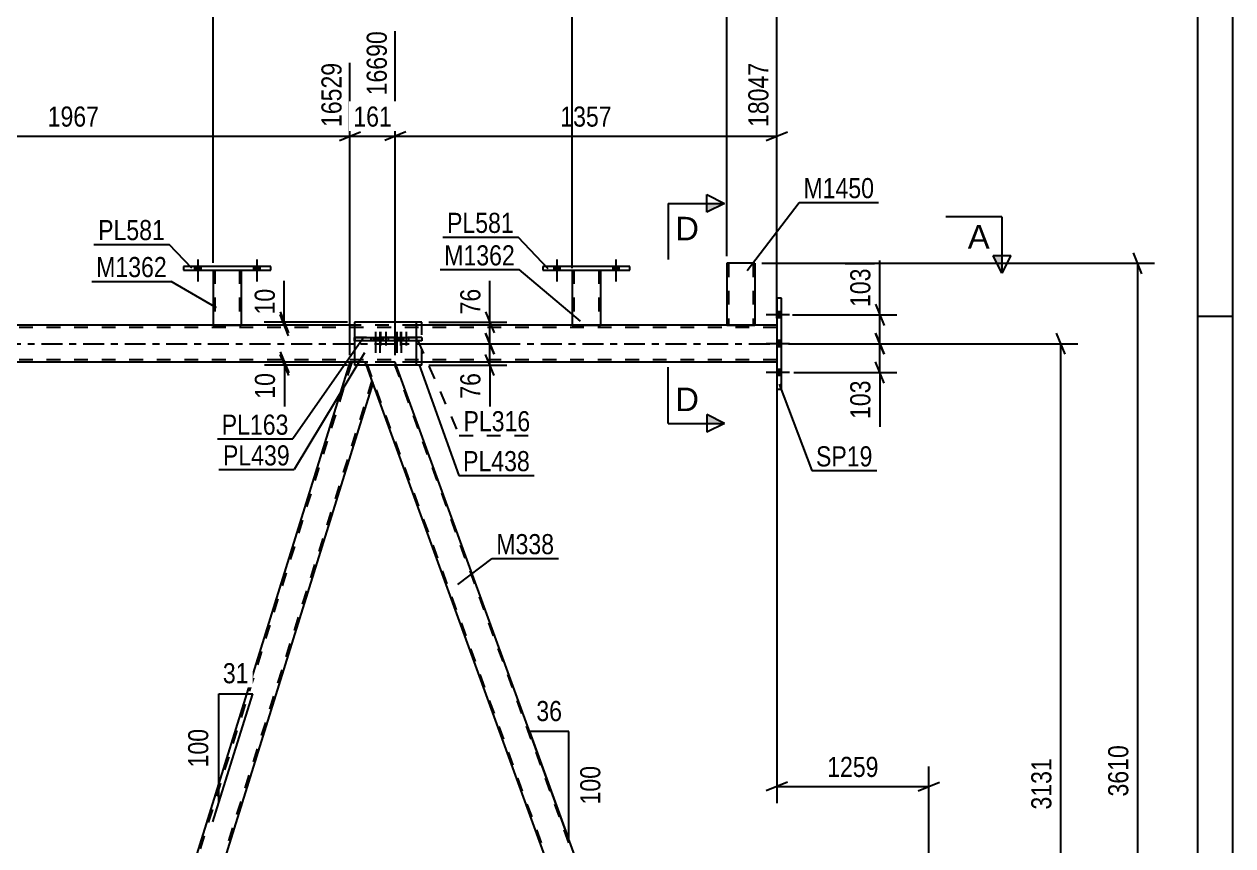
# Model space of a CAD drawing. Header units: millimetres. Extents: x 0 to 841, y 0 to 594.
# Drawn here: x 669.1 to 841, y 371.7 to 488.6 of the extents above; entities that cross this region are included whole.
import ezdxf

# ---------------------------------------------------------------- set-up
doc = ezdxf.new("R2010")
doc.units = ezdxf.units.MM
doc.linetypes.add('DXK_LINE_DOT2', pattern=[3.9198, 1.9599, -1.9599])
doc.linetypes.add('DXK_LINE_DOT3', pattern=[5.9187, 2.979, -0.9799, 0.9799, -0.9799])
doc.styles.add('Arial', font='ARIAL.TTF', dxfattribs={"height": 0.2})
doc.styles.add('Arial Narrow', font='ARIALN.TTF', dxfattribs={"height": 0.2})

# ---------------------------------------------------------------- blocks, each defined once
blk = doc.blocks.new('Unknown-318889060-1133')
at = {"color": 5, "linetype": 'Continuous'}
for p, q in [((841, 0), (841, 594)), ((836, 5), (836, 589)), ((841, 447), (836, 447))]:
    blk.add_line(p, q, dxfattribs=at)
blk = doc.blocks.new('Part-318889060-4141 - 3929')
at = {"color": 7, "linetype": 'DXK_LINE_DOT2'}
for p, q in [((721.86, 440.5), (717.6, 440.5)), ((718.66, 437.57), (717.6, 440.5)), ((761.43, 320.56), (717.77, 440.5)), ((765.34, 320.56), (721.69, 440.5)), ((722, 440.1), (721.86, 440.5)), ((765.51, 320.56), (761.26, 320.56))]:
    blk.add_line(p, q, dxfattribs=at)
at = {"color": 2, "linetype": 'Continuous'}
for p, q in [((765.51, 320.56), (722, 440.1)), ((761.26, 320.56), (718.66, 437.57))]:
    blk.add_line(p, q, dxfattribs=at)
blk = doc.blocks.new('Part-318889060-4051 - 3929')
at = {"color": 2, "linetype": 'Continuous'}
for p, q in [((716.08, 443.54), (716.08, 444.02)), ((716.08, 444.02), (724.86, 444.02)), ((718.45, 443.54), (718.45, 444.02)), ((724.86, 444.02), (724.86, 443.54)), ((724.86, 443.54), (716.08, 443.54))]:
    blk.add_line(p, q, dxfattribs=at)
blk = doc.blocks.new('Part-318889060-3987 - 3929')
at = {"color": 2, "linetype": 'Continuous'}
for p, q in [((691.76, 454.1), (691.76, 453.62)), ((704.16, 454.1), (691.76, 454.1)), ((704.16, 453.62), (704.16, 454.1)), ((691.76, 453.62), (704.16, 453.62))]:
    blk.add_line(p, q, dxfattribs=at)
blk = doc.blocks.new('Bolt-318889060-4052 - 3929')
at = {"color": 1, "linetype": 'DXK_LINE_DOT2'}
for p, q in [((719.38, 444.02), (719.38, 443.54)), ((719.74, 444.82), (719.74, 441.82)), ((720.1, 444.02), (720.1, 443.54)), ((720.15, 444.02), (720.15, 443.54)), ((720.51, 444.82), (720.51, 441.82)), ((720.87, 444.02), (720.87, 443.54)), ((722.27, 444.02), (722.27, 443.54)), ((722.63, 444.82), (722.63, 441.82)), ((722.99, 444.02), (722.99, 443.54)), ((723.04, 444.02), (723.04, 443.54)), ((723.4, 444.82), (723.4, 441.82)), ((723.76, 444.02), (723.76, 443.54))]:
    blk.add_line(p, q, dxfattribs=at)
blk = doc.blocks.new('Part-318889060-3992 - 3929')
at = {"color": 2, "linetype": 'Continuous'}
for p, q in [((747.04, 453.62), (747.04, 445.78)), ((751.04, 453.62), (751.04, 445.78)), ((747.04, 445.78), (751.04, 445.78))]:
    blk.add_line(p, q, dxfattribs=at)
at = {"color": 7, "linetype": 'DXK_LINE_DOT2'}
for p, q in [((747.04, 453.62), (751.04, 453.62)), ((747.04, 453.62), (747.04, 453.62)), ((747.04, 453.62), (747.04, 453.62)), ((747.28, 453.62), (747.28, 445.78)), ((750.8, 453.62), (750.8, 445.78)), ((751.04, 453.62), (751.04, 453.62)), ((751.04, 453.62), (751.04, 453.62)), ((750.75, 445.78), (750.78, 445.78)), ((750.75, 445.78), (750.78, 445.78)), ((750.78, 445.78), (750.8, 445.78)), ((750.78, 445.78), (750.8, 445.78))]:
    blk.add_line(p, q, dxfattribs=at)
blk = doc.blocks.new('Part-318889060-4067 - 3929')
at = {"color": 7, "linetype": 'DXK_LINE_DOT2'}
for p, q in [((725.63, 444.02), (716.12, 444.02)), ((716.12, 444.02), (716.12, 443.54)), ((719.48, 444.02), (719.48, 443.54)), ((725.63, 444.02), (725.63, 443.54)), ((725.63, 443.54), (716.12, 443.54))]:
    blk.add_line(p, q, dxfattribs=at)
blk = doc.blocks.new('Part-318889060-4021 - 3929')
at = {"color": 2, "linetype": 'Continuous'}
for p, q in [((716.08, 445.78), (618.27, 445.78)), ((776.14, 445.78), (724.86, 445.78)), ((716.08, 440.5), (618.27, 440.5)), ((776.14, 440.5), (724.86, 440.5))]:
    blk.add_line(p, q, dxfattribs=at)
at = {"color": 7, "linetype": 'DXK_LINE_DOT2'}
for p, q in [((618.27, 440.5), (618.27, 445.78)), ((776.14, 445.46), (618.27, 445.46)), ((724.86, 445.78), (716.08, 445.78)), ((776.14, 445.78), (776.14, 440.5)), ((776.14, 440.82), (618.27, 440.82)), ((724.86, 440.5), (716.08, 440.5))]:
    blk.add_line(p, q, dxfattribs=at)
at = {"color": 7, "linetype": 'DXK_LINE_DOT3'}
blk.add_line((618.27, 443.14), (776.14, 443.14), dxfattribs=at)
blk = doc.blocks.new('Part-318889060-4092 - 3929')
at = {"color": 2, "linetype": 'Continuous'}
for p, q in [((769.02, 454.58), (769.02, 445.78)), ((773.02, 454.58), (769.02, 454.58)), ((773.02, 454.58), (773.02, 445.78)), ((769.02, 445.78), (773.02, 445.78))]:
    blk.add_line(p, q, dxfattribs=at)
at = {"color": 7, "linetype": 'DXK_LINE_DOT2'}
for p, q in [((769.26, 454.58), (769.26, 445.78)), ((772.71, 454.58), (772.72, 454.58)), ((772.72, 454.58), (772.76, 454.58)), ((772.76, 454.58), (772.78, 454.58)), ((772.78, 454.58), (772.78, 445.78)), ((772.76, 445.78), (772.72, 445.78)), ((772.72, 445.78), (772.76, 445.78)), ((772.78, 445.78), (772.76, 445.78)), ((772.76, 445.78), (772.78, 445.78))]:
    blk.add_line(p, q, dxfattribs=at)
blk = doc.blocks.new('Bolt-318889060-4115 - 3929')
at = {"linetype": 'Continuous'}
for points in [[(744.4, 453.62), (745.28, 453.62), (745.28, 454.1), (744.4, 454.1)], [(752.8, 453.62), (753.68, 453.62), (753.68, 454.1), (752.8, 454.1)]]:
    blk.add_hatch(color=1, dxfattribs=at).paths.add_polyline_path(points)
at = {"color": 1, "linetype": 'Continuous'}
for p, q in [((744.4, 454.1), (744.4, 453.62)), ((744.84, 455.1), (744.84, 451.98)), ((745.28, 454.1), (745.28, 453.62)), ((752.8, 454.1), (752.8, 453.62)), ((753.24, 455.1), (753.24, 451.98)), ((753.68, 454.1), (753.68, 453.62))]:
    blk.add_line(p, q, dxfattribs=at)
blk = doc.blocks.new('Bolt-318889060-4116 - 3929')
at = {"linetype": 'Continuous'}
for points in [[(744.4, 453.62), (745.28, 453.62), (745.28, 454.1), (744.4, 454.1)], [(752.8, 453.62), (753.68, 453.62), (753.68, 454.1), (752.8, 454.1)]]:
    blk.add_hatch(color=1, dxfattribs=at).paths.add_polyline_path(points)
at = {"color": 1, "linetype": 'Continuous'}
for p, q in [((744.4, 454.1), (744.4, 453.62)), ((744.84, 455.1), (744.84, 451.98)), ((745.28, 454.1), (745.28, 453.62)), ((752.8, 454.1), (752.8, 453.62)), ((753.24, 455.1), (753.24, 451.98)), ((753.68, 454.1), (753.68, 453.62))]:
    blk.add_line(p, q, dxfattribs=at)
blk = doc.blocks.new('Part-318889060-4161 - 3929')
at = {"color": 7, "linetype": 'DXK_LINE_DOT2'}
for p, q in [((715.67, 440.5), (679.25, 323.65)), ((715.92, 440.5), (715.42, 440.5)), ((717.6, 440.5), (716.08, 440.5)), ((717.75, 440.1), (717.6, 440.5)), ((718.55, 437.9), (681.97, 320.56)), ((718.68, 437.52), (718.66, 437.57)), ((718.66, 437.57), (718.68, 437.52)), ((679.53, 325.37), (679.11, 324.03)), ((683.72, 325.37), (682.22, 320.56)), ((680.38, 320.56), (679.11, 324.03)), ((682.22, 320.56), (680.38, 320.56))]:
    blk.add_line(p, q, dxfattribs=at)
at = {"color": 2, "linetype": 'Continuous'}
for p, q in [((715.42, 440.5), (679.53, 325.37)), ((716.08, 440.5), (715.92, 440.5)), ((718.66, 437.57), (717.75, 440.1)), ((718.68, 437.52), (683.72, 325.37))]:
    blk.add_line(p, q, dxfattribs=at)
blk = doc.blocks.new('Part-318889060-4205 - 3929')
at = {"color": 2, "linetype": 'Continuous'}
for p, q in [((776.78, 449.64), (776.14, 449.64)), ((776.14, 449.64), (776.14, 436.64)), ((776.78, 436.64), (776.78, 449.64)), ((776.78, 436.64), (776.14, 436.64))]:
    blk.add_line(p, q, dxfattribs=at)
blk = doc.blocks.new('Part-318889060-4216 - 3929')
at = {"color": 2, "linetype": 'Continuous'}
for p, q in [((695.96, 453.62), (695.96, 445.78)), ((699.96, 453.62), (699.96, 445.78)), ((695.96, 445.78), (699.96, 445.78))]:
    blk.add_line(p, q, dxfattribs=at)
at = {"color": 7, "linetype": 'DXK_LINE_DOT2'}
for p, q in [((695.96, 453.62), (699.96, 453.62)), ((695.96, 453.62), (695.96, 453.62)), ((695.96, 453.62), (695.96, 453.62)), ((696.2, 453.62), (696.2, 445.78)), ((699.72, 453.62), (699.72, 445.78)), ((699.96, 453.62), (699.96, 453.62)), ((699.96, 453.62), (699.96, 453.62)), ((699.67, 445.78), (699.7, 445.78)), ((699.67, 445.78), (699.7, 445.78)), ((699.7, 445.78), (699.72, 445.78)), ((699.7, 445.78), (699.72, 445.78))]:
    blk.add_line(p, q, dxfattribs=at)
blk = doc.blocks.new('Part-318889060-4231 - 3929')
at = {"color": 7, "linetype": 'DXK_LINE_DOT2'}
for p, q in [((716.12, 440.1), (716.12, 446.18)), ((724.86, 446.18), (716.12, 446.18)), ((725.63, 440.5), (725.63, 445.78)), ((724.86, 440.1), (716.12, 440.1))]:
    blk.add_line(p, q, dxfattribs=at)
at = {"color": 2, "linetype": 'Continuous'}
for p, q in [((725.63, 446.18), (724.86, 446.18)), ((725.63, 445.78), (725.63, 446.18)), ((725.63, 440.1), (725.63, 440.5)), ((725.63, 440.1), (724.86, 440.1))]:
    blk.add_line(p, q, dxfattribs=at)
blk = doc.blocks.new('Bolt-318889060-4261 - 3929')
at = {"linetype": 'Continuous'}
for points in [[(693.32, 453.62), (694.2, 453.62), (694.2, 454.1), (693.32, 454.1)], [(701.72, 453.62), (702.6, 453.62), (702.6, 454.1), (701.72, 454.1)]]:
    blk.add_hatch(color=1, dxfattribs=at).paths.add_polyline_path(points)
at = {"color": 1, "linetype": 'Continuous'}
for p, q in [((693.32, 454.1), (693.32, 453.62)), ((693.76, 455.1), (693.76, 451.98)), ((694.2, 454.1), (694.2, 453.62)), ((701.72, 454.1), (701.72, 453.62)), ((702.16, 455.1), (702.16, 451.98)), ((702.6, 454.1), (702.6, 453.62))]:
    blk.add_line(p, q, dxfattribs=at)
blk = doc.blocks.new('Bolt-318889060-4262 - 3929')
at = {"linetype": 'Continuous'}
for points in [[(693.32, 453.62), (694.2, 453.62), (694.2, 454.1), (693.32, 454.1)], [(701.72, 453.62), (702.6, 453.62), (702.6, 454.1), (701.72, 454.1)]]:
    blk.add_hatch(color=1, dxfattribs=at).paths.add_polyline_path(points)
at = {"color": 1, "linetype": 'Continuous'}
for p, q in [((693.32, 454.1), (693.32, 453.62)), ((693.76, 455.1), (693.76, 451.98)), ((694.2, 454.1), (694.2, 453.62)), ((701.72, 454.1), (701.72, 453.62)), ((702.16, 455.1), (702.16, 451.98)), ((702.6, 454.1), (702.6, 453.62))]:
    blk.add_line(p, q, dxfattribs=at)
blk = doc.blocks.new('Bolt-318889060-4271 - 3929')
at = {"linetype": 'Continuous'}
for points in [[(776.14, 447.68), (776.14, 446.8), (776.78, 446.8), (776.78, 447.68)], [(776.14, 447.68), (776.14, 446.8), (776.78, 446.8), (776.78, 447.68)], [(776.14, 447.68), (776.14, 446.8), (776.78, 446.8), (776.78, 447.68)], [(776.14, 443.58), (776.14, 442.7), (776.78, 442.7), (776.78, 443.58)], [(776.14, 443.58), (776.14, 442.7), (776.78, 442.7), (776.78, 443.58)], [(776.14, 439.48), (776.14, 438.6), (776.78, 438.6), (776.78, 439.48)], [(776.14, 439.48), (776.14, 438.6), (776.78, 438.6), (776.78, 439.48)], [(776.14, 439.48), (776.14, 438.6), (776.78, 438.6), (776.78, 439.48)]]:
    blk.add_hatch(color=1, dxfattribs=at).paths.add_polyline_path(points)
at = {"color": 1, "linetype": 'Continuous'}
for p, q in [((777.94, 447.24), (774.62, 447.24)), ((777.94, 447.24), (774.62, 447.24)), ((777.94, 447.24), (774.62, 447.24)), ((776.78, 447.68), (776.14, 447.68)), ((776.78, 447.68), (776.14, 447.68)), ((776.78, 447.68), (776.14, 447.68)), ((776.78, 446.8), (776.14, 446.8)), ((776.78, 446.8), (776.14, 446.8)), ((776.78, 446.8), (776.14, 446.8)), ((776.78, 443.58), (776.14, 443.58)), ((776.78, 443.58), (776.14, 443.58)), ((777.94, 443.14), (774.62, 443.14)), ((777.94, 443.14), (774.62, 443.14)), ((776.78, 442.7), (776.14, 442.7)), ((776.78, 442.7), (776.14, 442.7)), ((777.94, 439.04), (774.62, 439.04)), ((777.94, 439.04), (774.62, 439.04)), ((777.94, 439.04), (774.62, 439.04)), ((776.78, 439.48), (776.14, 439.48)), ((776.78, 439.48), (776.14, 439.48)), ((776.78, 439.48), (776.14, 439.48)), ((776.78, 438.6), (776.14, 438.6)), ((776.78, 438.6), (776.14, 438.6)), ((776.78, 438.6), (776.14, 438.6))]:
    blk.add_line(p, q, dxfattribs=at)
blk = doc.blocks.new('Part-318889060-4318 - 3929')
at = {"color": 7, "linetype": 'DXK_LINE_DOT2'}
for p, q in [((632.81, 440.5), (632.47, 440.5)), ((632.47, 440.5), (633.53, 437.58)), ((676.29, 320.56), (632.64, 440.5)), ((632.64, 440.5), (632.65, 440.5)), ((632.65, 440.5), (632.69, 440.5)), ((636.72, 440.5), (636.38, 440.5)), ((636.38, 440.5), (636.55, 440.5)), ((680.21, 320.56), (636.55, 440.5)), ((676.12, 320.56), (674.37, 325.37)), ((680.38, 320.56), (678.62, 325.37)), ((680.38, 320.56), (676.12, 320.56))]:
    blk.add_line(p, q, dxfattribs=at)
at = {"color": 2, "linetype": 'Continuous'}
for p, q in [((632.81, 440.5), (636.38, 440.5)), ((678.62, 325.37), (636.72, 440.5)), ((674.37, 325.37), (633.53, 437.58))]:
    blk.add_line(p, q, dxfattribs=at)
blk = doc.blocks.new('Part-318889060-4442 - 3929')
at = {"color": 2, "linetype": 'Continuous'}
for p, q in [((742.84, 454.1), (742.84, 453.62)), ((755.24, 454.1), (742.84, 454.1)), ((755.24, 453.62), (755.24, 454.1)), ((742.84, 453.62), (755.24, 453.62))]:
    blk.add_line(p, q, dxfattribs=at)
blk = doc.blocks.new('Bolt-318889060-4473 - 3929')
at = {"linetype": 'Continuous'}
for points in [[(719.43, 444.02), (718.71, 444.02), (718.71, 443.54), (719.43, 443.54)], [(720.04, 444.02), (719.32, 444.02), (719.32, 443.54), (720.04, 443.54)], [(722.45, 444.02), (721.73, 444.02), (721.73, 443.54), (722.45, 443.54)], [(723.05, 444.02), (722.33, 444.02), (722.33, 443.54), (723.05, 443.54)]]:
    blk.add_hatch(color=1, dxfattribs=at).paths.add_polyline_path(points)
at = {"color": 1, "linetype": 'Continuous'}
for p, q in [((718.71, 444.02), (718.71, 443.54)), ((719.07, 444.82), (719.07, 441.82)), ((719.32, 444.02), (719.32, 443.54)), ((719.43, 444.02), (719.43, 443.54)), ((719.68, 444.82), (719.68, 441.82)), ((720.04, 444.02), (720.04, 443.54)), ((721.73, 444.02), (721.73, 443.54)), ((722.09, 444.82), (722.09, 441.82)), ((722.33, 444.02), (722.33, 443.54)), ((722.45, 444.02), (722.45, 443.54)), ((722.69, 444.82), (722.69, 441.82)), ((723.05, 444.02), (723.05, 443.54))]:
    blk.add_line(p, q, dxfattribs=at)
blk = doc.blocks.new('Part-318889060-4488 - 3929')
at = {"color": 2, "linetype": 'Continuous'}
for p, q in [((724.86, 446.18), (716.08, 446.18)), ((716.08, 446.18), (716.08, 440.1)), ((724.86, 444.02), (724.86, 446.18)), ((724.86, 440.1), (724.86, 443.54)), ((724.86, 440.1), (716.08, 440.1))]:
    blk.add_line(p, q, dxfattribs=at)
at = {"color": 7, "linetype": 'DXK_LINE_DOT2'}
blk.add_line((724.86, 443.54), (724.86, 444.02), dxfattribs=at)
blk = doc.blocks.new('StraightDimension-318889060-20164 - 3929')
at = {"color": 7, "linetype": 'Continuous'}
for p, q in [((705.5, 442), (706.7, 439)), ((715.08, 440.5), (703.25, 440.5)), ((706.7, 438.6), (705.5, 441.6)), ((706.1, 440.1), (706.1, 440.5)), ((715.08, 440.1), (703.25, 440.1))]:
    blk.add_line(p, q, dxfattribs=at)
at = {"color": 0}
blk.add_wipeout([(705.35, 439.57), (701.15, 439.57), (701.15, 434.71), (705.35, 434.71)], dxfattribs=at)
at = {"color": 7, "linetype": 'Continuous'}
blk.add_line((706.1, 440.1), (706.1, 434.19), dxfattribs=at)
blk.add_line((706.1, 440.1), (706.1, 434.19), dxfattribs=at)
at = {"color": 3, "style": 'Arial Narrow'}
blk.add_text('10', height=2.863, rotation=90.0002, dxfattribs=at).set_placement((704.75, 435.31))
blk = doc.blocks.new('StraightDimension-318889060-10372 - 3929')
at = {"color": 7, "linetype": 'Continuous'}
for p, q in [((644.88, 454.62), (644.88, 500.93)), ((695.96, 454.62), (695.96, 500.93)), ((646.38, 491.09), (643.38, 489.89)), ((644.88, 490.49), (695.96, 490.49)), ((694.46, 489.89), (697.46, 491.09))]:
    blk.add_line(p, q, dxfattribs=at)
at = {"color": 0, "linetype": 'Continuous'}
blk.add_wipeout([(695.36, 501.53), (691.16, 501.53), (691.16, 491.19), (695.36, 491.19)], dxfattribs=at)
at = {"color": 0}
blk.add_wipeout([(674.68, 491.24), (674.68, 495.44), (666.17, 495.44), (666.17, 491.24)], dxfattribs=at)
at = {"color": 3, "linetype": 'Continuous', "style": 'Arial Narrow'}
blk.add_text('16042', height=2.863, rotation=90.0002, dxfattribs=at).set_placement((694.76, 491.79))
at = {"color": 3, "style": 'Arial Narrow'}
blk.add_text('1277', height=2.863, dxfattribs=at).set_placement((666.77, 491.84))
blk = doc.blocks.new('StraightDimension-318889060-10371 - 3929')
at = {"color": 7, "linetype": 'Continuous'}
for p, q in [((695.96, 454.62), (695.96, 500.93)), ((747.04, 453.89), (747.04, 500.93)), ((697.46, 491.09), (694.46, 489.89)), ((695.96, 490.49), (747.04, 490.49)), ((745.54, 489.89), (748.54, 491.09))]:
    blk.add_line(p, q, dxfattribs=at)
at = {"color": 0, "linetype": 'Continuous'}
blk.add_wipeout([(746.44, 501.53), (742.24, 501.53), (742.24, 491.19), (746.44, 491.19)], dxfattribs=at)
at = {"color": 0}
blk.add_wipeout([(725.76, 491.24), (725.76, 495.44), (717.25, 495.44), (717.25, 491.24)], dxfattribs=at)
at = {"color": 3, "linetype": 'Continuous', "style": 'Arial Narrow'}
blk.add_text('17319', height=2.863, rotation=90.0002, dxfattribs=at).set_placement((745.84, 491.79))
at = {"color": 3, "style": 'Arial Narrow'}
blk.add_text('1277', height=2.863, dxfattribs=at).set_placement((717.85, 491.84))
blk = doc.blocks.new('StraightDimension-318889060-14767 - 3929')
at = {"color": 7, "linetype": 'Continuous'}
for p, q in [((721.86, 441.5), (721.86, 487.61)), ((776.14, 446.78), (776.14, 483.11)), ((723.36, 473.27), (720.36, 472.07)), ((774.64, 472.07), (777.64, 473.27)), ((721.86, 472.67), (776.14, 472.67))]:
    blk.add_line(p, q, dxfattribs=at)
at = {"color": 0, "linetype": 'Continuous'}
blk.add_wipeout([(775.54, 483.71), (771.34, 483.71), (771.34, 473.37), (775.54, 473.37)], dxfattribs=at)
at = {"color": 0}
blk.add_wipeout([(753.26, 473.42), (753.26, 477.62), (744.74, 477.62), (744.74, 473.42)], dxfattribs=at)
at = {"color": 3, "linetype": 'Continuous', "style": 'Arial Narrow'}
blk.add_text('18047', height=2.863, rotation=90.0002, dxfattribs=at).set_placement((774.94, 473.97))
at = {"color": 3, "style": 'Arial Narrow'}
blk.add_text('1357', height=2.863, dxfattribs=at).set_placement((745.34, 474.02))
blk = doc.blocks.new('StraightDimension-318889060-14769 - 3929')
at = {"color": 7, "linetype": 'Continuous'}
for p, q in [((636.72, 441.5), (636.72, 487.61)), ((715.42, 441.5), (715.42, 483.11)), ((638.22, 473.27), (635.22, 472.07)), ((713.92, 472.07), (716.92, 473.27)), ((636.72, 472.67), (715.42, 472.67))]:
    blk.add_line(p, q, dxfattribs=at)
at = {"color": 0, "linetype": 'Continuous'}
blk.add_wipeout([(714.82, 483.71), (710.62, 483.71), (710.62, 473.37), (714.82, 473.37)], dxfattribs=at)
at = {"color": 0}
blk.add_wipeout([(680.33, 473.42), (680.33, 477.62), (671.82, 477.62), (671.82, 473.42)], dxfattribs=at)
at = {"color": 3, "linetype": 'Continuous', "style": 'Arial Narrow'}
blk.add_text('16529', height=2.863, rotation=90.0002, dxfattribs=at).set_placement((714.22, 473.97))
at = {"color": 3, "style": 'Arial Narrow'}
blk.add_text('1967', height=2.863, dxfattribs=at).set_placement((672.42, 474.02))
blk = doc.blocks.new('StraightDimension-318889060-20189 - 3929')
at = {"color": 7, "linetype": 'Continuous'}
for p, q in [((705.48, 447.68), (706.68, 444.68)), ((706.68, 444.28), (705.48, 447.28)), ((715.08, 446.18), (703.23, 446.18)), ((715.08, 445.78), (703.23, 445.78)), ((706.08, 445.78), (706.08, 446.18))]:
    blk.add_line(p, q, dxfattribs=at)
at = {"color": 0}
blk.add_wipeout([(705.33, 451.56), (701.13, 451.56), (701.13, 446.7), (705.33, 446.7)], dxfattribs=at)
at = {"color": 7, "linetype": 'Continuous'}
blk.add_line((706.08, 446.18), (706.08, 452.08), dxfattribs=at)
blk.add_line((706.08, 446.18), (706.08, 452.08), dxfattribs=at)
at = {"color": 3, "style": 'Arial Narrow'}
blk.add_text('10', height=2.863, rotation=90.0002, dxfattribs=at).set_placement((704.73, 447.3))
blk = doc.blocks.new('StraightDimension-318889060-5683 - 3929')
at = {"color": 7, "linetype": 'Continuous'}
for p, q in [((790.19, 448.74), (791.39, 445.74)), ((778.38, 447.24), (793.19, 447.24)), ((790.79, 443.14), (790.79, 447.24)), ((791.39, 441.64), (790.19, 444.64)), ((778.38, 443.14), (793.19, 443.14))]:
    blk.add_line(p, q, dxfattribs=at)
at = {"color": 0}
blk.add_wipeout([(790.04, 454.45), (785.84, 454.45), (785.84, 447.76), (790.04, 447.76)], dxfattribs=at)
at = {"color": 7, "linetype": 'Continuous'}
blk.add_line((790.79, 447.24), (790.79, 454.97), dxfattribs=at)
blk.add_line((790.79, 447.24), (790.79, 454.97), dxfattribs=at)
at = {"color": 3, "style": 'Arial Narrow'}
blk.add_text('103', height=2.863, rotation=90.0002, dxfattribs=at).set_placement((789.44, 448.36))
blk = doc.blocks.new('StraightDimension-318889060-4524 - 3929')
at = {"color": 7, "linetype": 'Continuous'}
for p, q in [((817.14, 441.64), (815.94, 444.64)), ((777.78, 443.14), (818.94, 443.14)), ((816.54, 317.92), (816.54, 443.14)), ((815.94, 319.42), (817.14, 316.42)), ((799.4, 317.92), (818.94, 317.92))]:
    blk.add_line(p, q, dxfattribs=at)
at = {"color": 0}
blk.add_wipeout([(815.79, 384.78), (811.59, 384.78), (811.59, 376.27), (815.79, 376.27)], dxfattribs=at)
at = {"color": 3, "style": 'Arial Narrow'}
blk.add_text('3131', height=2.863, rotation=90.0002, dxfattribs=at).set_placement((815.19, 376.87))
blk = doc.blocks.new('StraightDimension-318889060-5378 - 3929')
at = {"color": 7, "linetype": 'Continuous'}
for p, q in [((828.08, 453.08), (826.88, 456.08)), ((774.02, 454.58), (829.88, 454.58)), ((827.48, 310.17), (827.48, 454.58)), ((826.88, 311.67), (828.08, 308.67)), ((687.86, 310.17), (829.88, 310.17))]:
    blk.add_line(p, q, dxfattribs=at)
at = {"color": 0}
blk.add_wipeout([(826.73, 386.63), (822.53, 386.63), (822.53, 378.12), (826.73, 378.12)], dxfattribs=at)
at = {"color": 3, "style": 'Arial Narrow'}
blk.add_text('3610', height=2.863, rotation=90.0002, dxfattribs=at).set_placement((826.13, 378.72))
blk = doc.blocks.new('StraightDimension-318889060-5673 - 3929')
at = {"color": 7, "linetype": 'Continuous'}
for p, q in [((790.19, 444.64), (791.39, 441.64)), ((778.38, 443.14), (793.19, 443.14)), ((790.79, 439.04), (790.79, 443.14)), ((791.39, 437.54), (790.19, 440.54)), ((778.56, 439.04), (793.19, 439.04))]:
    blk.add_line(p, q, dxfattribs=at)
at = {"color": 0}
blk.add_wipeout([(790.04, 438.51), (785.84, 438.51), (785.84, 431.83), (790.04, 431.83)], dxfattribs=at)
at = {"color": 7, "linetype": 'Continuous'}
blk.add_line((790.79, 439.04), (790.79, 431.3), dxfattribs=at)
blk.add_line((790.79, 439.04), (790.79, 431.3), dxfattribs=at)
at = {"color": 3, "style": 'Arial Narrow'}
blk.add_text('103', height=2.863, rotation=90.0002, dxfattribs=at).set_placement((789.44, 432.43))
blk = doc.blocks.new('StraightDimension-318889060-5773 - 3929')
at = {"color": 7, "linetype": 'Continuous'}
for p, q in [((776.14, 439.5), (776.14, 377.75)), ((797.76, 321.56), (797.76, 383)), ((777.64, 380.75), (774.64, 379.55)), ((776.14, 380.15), (797.76, 380.15)), ((796.26, 379.55), (799.26, 380.75))]:
    blk.add_line(p, q, dxfattribs=at)
at = {"color": 0}
blk.add_wipeout([(791.21, 380.9), (791.21, 385.1), (782.7, 385.1), (782.7, 380.9)], dxfattribs=at)
at = {"color": 3, "style": 'Arial Narrow'}
blk.add_text('1259', height=2.863, dxfattribs=at).set_placement((783.3, 381.5))
blk = doc.blocks.new('StraightDimension-318889060-10369 - 3929')
at = {"color": 7, "linetype": 'Continuous'}
for p, q in [((776.14, 446.78), (776.14, 505.43)), ((769.02, 455.58), (769.02, 500.93)), ((767.52, 489.89), (770.52, 491.09)), ((769.02, 490.49), (776.14, 490.49)), ((777.64, 491.09), (774.64, 489.89))]:
    blk.add_line(p, q, dxfattribs=at)
at = {"color": 0}
blk.add_wipeout([(775.92, 491.24), (775.92, 495.44), (769.24, 495.44), (769.24, 491.24)], dxfattribs=at)
at = {"color": 3, "style": 'Arial Narrow'}
blk.add_text('178', height=2.863, dxfattribs=at).set_placement((769.84, 491.84))
at = {"color": 0, "linetype": 'Continuous'}
blk.add_wipeout([(775.54, 506.03), (771.34, 506.03), (771.34, 495.69), (775.54, 495.69)], dxfattribs=at)
at = {"color": 3, "linetype": 'Continuous', "style": 'Arial Narrow'}
blk.add_text('18047', height=2.863, rotation=90.0002, dxfattribs=at).set_placement((774.94, 496.29))
blk = doc.blocks.new('StraightDimension-318889060-10370 - 3929')
at = {"color": 7, "linetype": 'Continuous'}
for p, q in [((747.04, 453.89), (747.04, 500.93)), ((769.02, 455.58), (769.02, 500.93)), ((748.54, 491.09), (745.54, 489.89)), ((747.04, 490.49), (769.02, 490.49)), ((767.52, 489.89), (770.52, 491.09))]:
    blk.add_line(p, q, dxfattribs=at)
at = {"color": 0, "linetype": 'Continuous'}
blk.add_wipeout([(768.42, 501.53), (764.22, 501.53), (764.22, 491.19), (768.42, 491.19)], dxfattribs=at)
at = {"color": 0}
blk.add_wipeout([(761.37, 491.24), (761.37, 495.44), (754.69, 495.44), (754.69, 491.24)], dxfattribs=at)
at = {"color": 3, "linetype": 'Continuous', "style": 'Arial Narrow'}
blk.add_text('17869', height=2.863, rotation=90.0002, dxfattribs=at).set_placement((767.82, 491.79))
at = {"color": 3, "style": 'Arial Narrow'}
blk.add_text('549', height=2.863, dxfattribs=at).set_placement((755.29, 491.84))
blk = doc.blocks.new('StraightDimension-318889060-14768 - 3929')
at = {"color": 7, "linetype": 'Continuous'}
for p, q in [((721.86, 441.5), (721.86, 487.61)), ((715.42, 441.5), (715.42, 483.11)), ((713.92, 472.07), (716.92, 473.27)), ((723.36, 473.27), (720.36, 472.07)), ((715.42, 472.67), (721.86, 472.67))]:
    blk.add_line(p, q, dxfattribs=at)
at = {"color": 0}
blk.add_wipeout([(721.98, 473.42), (721.98, 477.62), (715.3, 477.62), (715.3, 473.42)], dxfattribs=at)
at = {"color": 3, "style": 'Arial Narrow'}
blk.add_text('161', height=2.863, dxfattribs=at).set_placement((715.9, 474.02))
at = {"color": 0, "linetype": 'Continuous'}
blk.add_wipeout([(721.26, 488.21), (717.06, 488.21), (717.06, 477.87), (721.26, 477.87)], dxfattribs=at)
at = {"color": 3, "linetype": 'Continuous', "style": 'Arial Narrow'}
blk.add_text('16690', height=2.863, rotation=90.0002, dxfattribs=at).set_placement((720.66, 478.47))
blk = doc.blocks.new('AngleDimension-318889060-15669 - 3929')
at = {"color": 7, "linetype": 'Continuous'}
for p, q in [((696.76, 393.33), (701.58, 393.33)), ((696.76, 377.87), (701.58, 393.33)), ((696.76, 377.87), (696.76, 393.33)), ((695.91, 375.13), (696.76, 377.87))]:
    blk.add_line(p, q, dxfattribs=at)
at = {"color": 0}
for points in [[(701.6, 394.23), (701.6, 398.43), (696.74, 398.43), (696.74, 394.23)], [(695.86, 388.94), (691.66, 388.94), (691.66, 382.26), (695.86, 382.26)]]:
    blk.add_wipeout(points, dxfattribs=at)
at = {"color": 3, "style": 'Arial Narrow'}
blk.add_text('31', height=2.863, dxfattribs=at).set_placement((697.34, 394.83))
blk.add_text('100', height=2.863, rotation=90.0002, dxfattribs=at).set_placement((695.26, 382.86))
blk = doc.blocks.new('AngleDimension-318889060-15687 - 3929')
at = {"color": 7, "linetype": 'Continuous'}
for p, q in [((744.01, 379.62), (740.99, 387.95)), ((746.53, 387.95), (740.99, 387.95)), ((746.53, 372.72), (740.99, 387.95)), ((746.53, 372.72), (746.53, 387.95))]:
    blk.add_line(p, q, dxfattribs=at)
at = {"color": 0}
for points in [[(746.18, 388.85), (746.18, 393.05), (741.33, 393.05), (741.33, 388.85)], [(751.63, 383.68), (747.43, 383.68), (747.43, 376.99), (751.63, 376.99)]]:
    blk.add_wipeout(points, dxfattribs=at)
at = {"color": 3, "style": 'Arial Narrow'}
blk.add_text('36', height=2.863, dxfattribs=at).set_placement((741.93, 389.45))
blk.add_text('100', height=2.863, rotation=90.0002, dxfattribs=at).set_placement((751.03, 377.59))
blk = doc.blocks.new('StraightDimension-318889060-20221 - 3929')
at = {"color": 7, "linetype": 'Continuous'}
for p, q in [((734.72, 447.68), (735.92, 444.68)), ((726.63, 446.18), (737.72, 446.18)), ((735.32, 443.14), (735.32, 446.18)), ((735.92, 441.64), (734.72, 444.64)), ((726.63, 443.14), (737.72, 443.14))]:
    blk.add_line(p, q, dxfattribs=at)
at = {"color": 0}
blk.add_wipeout([(734.57, 451.56), (730.37, 451.56), (730.37, 446.7), (734.57, 446.7)], dxfattribs=at)
at = {"color": 7, "linetype": 'Continuous'}
blk.add_line((735.32, 446.18), (735.32, 452.08), dxfattribs=at)
blk.add_line((735.32, 446.18), (735.32, 452.08), dxfattribs=at)
at = {"color": 3, "style": 'Arial Narrow'}
blk.add_text('76', height=2.863, rotation=90.0002, dxfattribs=at).set_placement((733.97, 447.3))
blk = doc.blocks.new('StraightDimension-318889060-20222 - 3929')
at = {"color": 7, "linetype": 'Continuous'}
for p, q in [((734.72, 444.64), (735.92, 441.64)), ((726.63, 443.14), (737.72, 443.14)), ((735.32, 440.1), (735.32, 443.14)), ((735.92, 438.6), (734.72, 441.6)), ((726.63, 440.1), (737.72, 440.1))]:
    blk.add_line(p, q, dxfattribs=at)
at = {"color": 0}
blk.add_wipeout([(734.57, 439.57), (730.37, 439.57), (730.37, 434.71), (734.57, 434.71)], dxfattribs=at)
at = {"color": 7, "linetype": 'Continuous'}
blk.add_line((735.32, 440.1), (735.32, 434.19), dxfattribs=at)
blk.add_line((735.32, 440.1), (735.32, 434.19), dxfattribs=at)
at = {"color": 3, "style": 'Arial Narrow'}
blk.add_text('76', height=2.863, rotation=90.0002, dxfattribs=at).set_placement((733.97, 435.31))
blk = doc.blocks.new('Mark-318889060-4088 - 3929')
at = {"color": 0}
blk.add_wipeout([(789.98, 463.84), (789.98, 466.84), (779.93, 466.84), (779.93, 463.84)], dxfattribs=at)
blk.add_wipeout([(789.98, 463.84), (789.98, 466.84), (779.93, 466.84), (779.93, 463.84)], dxfattribs=at)
at = {"color": 30, "linetype": 'Continuous'}
for p, q in [((771.93, 453.57), (779.33, 463.24)), ((779.33, 463.24), (790.58, 463.24))]:
    blk.add_line(p, q, dxfattribs=at)
at = {"color": 3, "style": 'Arial Narrow'}
blk.add_text('M1450', height=2.863, dxfattribs=at).set_placement((779.93, 463.84))
blk = doc.blocks.new('Mark-318889060-4047 - 3929')
at = {"color": 0}
blk.add_wipeout([(706.69, 430.19), (706.69, 433.19), (697.18, 433.19), (697.18, 430.19)], dxfattribs=at)
blk.add_wipeout([(706.69, 430.19), (706.69, 433.19), (697.18, 433.19), (697.18, 430.19)], dxfattribs=at)
at = {"color": 30, "linetype": 'Continuous'}
for p in [(717.3, 443.94), (696.58, 429.59)]:
    blk.add_line(p, (707.29, 429.59), dxfattribs=at)
at = {"color": 3, "style": 'Arial Narrow'}
blk.add_text('PL163', height=2.863, dxfattribs=at).set_placement((697.18, 430.19))
blk = doc.blocks.new('Mark-318889060-3983 - 3929')
at = {"color": 0}
blk.add_wipeout([(689.1, 457.87), (689.1, 460.87), (679.6, 460.87), (679.6, 457.87)], dxfattribs=at)
blk.add_wipeout([(689.1, 457.87), (689.1, 460.87), (679.6, 460.87), (679.6, 457.87)], dxfattribs=at)
at = {"color": 30, "linetype": 'Continuous'}
for p in [(679, 457.27), (692.94, 453.88)]:
    blk.add_line(p, (689.7, 457.27), dxfattribs=at)
at = {"color": 3, "style": 'Arial Narrow'}
blk.add_text('PL581', height=2.863, dxfattribs=at).set_placement((679.6, 457.87))
blk = doc.blocks.new('Mark-318889060-3988 - 3929')
at = {"color": 0}
blk.add_wipeout([(738.89, 454.28), (738.89, 457.28), (728.83, 457.28), (728.83, 454.28)], dxfattribs=at)
blk.add_wipeout([(738.89, 454.28), (738.89, 457.28), (728.83, 457.28), (728.83, 454.28)], dxfattribs=at)
at = {"color": 30, "linetype": 'Continuous'}
for p in [(728.23, 453.68), (748.19, 446.35)]:
    blk.add_line(p, (739.49, 453.68), dxfattribs=at)
at = {"color": 3, "style": 'Arial Narrow'}
blk.add_text('M1362', height=2.863, dxfattribs=at).set_placement((728.83, 454.28))
blk = doc.blocks.new('Mark-318889060-4063 - 3929')
at = {"color": 0}
blk.add_wipeout([(741.08, 430.68), (741.08, 433.68), (731.57, 433.68), (731.57, 430.68)], dxfattribs=at)
blk.add_wipeout([(741.08, 430.68), (741.08, 433.68), (731.57, 433.68), (731.57, 430.68)], dxfattribs=at)
at = {"color": 30, "linetype": 'DXK_LINE_DOT2'}
for p, q in [((725.09, 443.54), (730.97, 430.08)), ((730.97, 430.08), (741.68, 430.08))]:
    blk.add_line(p, q, dxfattribs=at)
at = {"color": 3, "style": 'Arial Narrow'}
blk.add_text('PL316', height=2.863, dxfattribs=at).set_placement((731.57, 430.68))
blk = doc.blocks.new('Mark-318889060-4137 - 3929')
at = {"color": 0}
blk.add_wipeout([(744.46, 413.19), (744.46, 416.19), (736.24, 416.19), (736.24, 413.19)], dxfattribs=at)
blk.add_wipeout([(744.46, 413.19), (744.46, 416.19), (736.24, 416.19), (736.24, 413.19)], dxfattribs=at)
at = {"color": 30, "linetype": 'Continuous'}
for p, q in [((730.78, 408.89), (735.64, 412.59)), ((735.64, 412.59), (745.06, 412.59))]:
    blk.add_line(p, q, dxfattribs=at)
at = {"color": 3, "style": 'Arial Narrow'}
blk.add_text('M338', height=2.863, dxfattribs=at).set_placement((736.24, 413.19))
blk = doc.blocks.new('Mark-318889060-4201 - 3929')
at = {"color": 0}
blk.add_wipeout([(789.75, 425.68), (789.75, 428.68), (781.71, 428.68), (781.71, 425.68)], dxfattribs=at)
blk.add_wipeout([(789.75, 425.68), (789.75, 428.68), (781.71, 428.68), (781.71, 425.68)], dxfattribs=at)
at = {"color": 30, "linetype": 'Continuous'}
for p, q in [((776.45, 437.36), (781.11, 425.08)), ((781.11, 425.08), (790.35, 425.08))]:
    blk.add_line(p, q, dxfattribs=at)
at = {"color": 3, "style": 'Arial Narrow'}
blk.add_text('SP19', height=2.863, dxfattribs=at).set_placement((781.71, 425.68))
blk = doc.blocks.new('Mark-318889060-4212 - 3929')
at = {"color": 0}
blk.add_wipeout([(689.37, 452.61), (689.37, 455.61), (679.32, 455.61), (679.32, 452.61)], dxfattribs=at)
blk.add_wipeout([(689.37, 452.61), (689.37, 455.61), (679.32, 455.61), (679.32, 452.61)], dxfattribs=at)
at = {"color": 30, "linetype": 'Continuous'}
for p in [(678.72, 452.01), (696.44, 448.23)]:
    blk.add_line(p, (689.97, 452.01), dxfattribs=at)
at = {"color": 3, "style": 'Arial Narrow'}
blk.add_text('M1362', height=2.863, dxfattribs=at).set_placement((679.32, 452.61))
blk = doc.blocks.new('Mark-318889060-4227 - 3929')
at = {"color": 0}
blk.add_wipeout([(741.02, 425), (741.02, 428), (731.51, 428), (731.51, 425)], dxfattribs=at)
blk.add_wipeout([(741.02, 425), (741.02, 428), (731.51, 428), (731.51, 425)], dxfattribs=at)
at = {"color": 30, "linetype": 'Continuous'}
for p, q in [((725.25, 440.14), (730.91, 424.4)), ((730.91, 424.4), (741.62, 424.4))]:
    blk.add_line(p, q, dxfattribs=at)
at = {"color": 3, "style": 'Arial Narrow'}
blk.add_text('PL438', height=2.863, dxfattribs=at).set_placement((731.51, 425))
blk = doc.blocks.new('Mark-318889060-4438 - 3929')
at = {"color": 0}
blk.add_wipeout([(738.73, 458.9), (738.73, 461.9), (729.23, 461.9), (729.23, 458.9)], dxfattribs=at)
blk.add_wipeout([(738.73, 458.9), (738.73, 461.9), (729.23, 461.9), (729.23, 458.9)], dxfattribs=at)
at = {"color": 30, "linetype": 'Continuous'}
for p in [(728.63, 458.3), (743.62, 453.79)]:
    blk.add_line(p, (739.33, 458.3), dxfattribs=at)
at = {"color": 3, "style": 'Arial Narrow'}
blk.add_text('PL581', height=2.863, dxfattribs=at).set_placement((729.23, 458.9))
blk = doc.blocks.new('Mark-318889060-4484 - 3929')
at = {"color": 0}
blk.add_wipeout([(706.86, 425.82), (706.86, 428.82), (697.36, 428.82), (697.36, 425.82)], dxfattribs=at)
blk.add_wipeout([(706.86, 425.82), (706.86, 428.82), (697.36, 428.82), (697.36, 425.82)], dxfattribs=at)
at = {"color": 30, "linetype": 'Continuous'}
for p in [(717.47, 441.83), (696.76, 425.22)]:
    blk.add_line(p, (707.46, 425.22), dxfattribs=at)
at = {"color": 3, "style": 'Arial Narrow'}
blk.add_text('PL439', height=2.863, dxfattribs=at).set_placement((697.36, 425.82))
blk = doc.blocks.new('SectionMark-318889060-5827 - 3929')
at = {"linetype": 'Continuous'}
blk.add_hatch(color=6, dxfattribs=at).paths.add_polyline_path([(806.91, 455.68), (808.16, 455.68), (808.16, 453.18)])
at = {"color": 6, "linetype": 'Continuous'}
for p, q in [((808.16, 461.18), (800.16, 461.18)), ((808.16, 461.18), (808.16, 453.18)), ((806.91, 455.68), (809.41, 455.68)), ((808.16, 453.18), (806.91, 455.68)), ((809.41, 455.68), (808.16, 453.18))]:
    blk.add_line(p, q, dxfattribs=at)
at = {"color": 0, "linetype": 'Continuous'}
blk.add_wipeout([(806.41, 456.68), (806.41, 460.18), (803.3, 460.18), (803.3, 456.68)], dxfattribs=at)
at = {"color": 3, "linetype": 'Continuous', "style": 'Arial'}
blk.add_text('A', height=3.34, dxfattribs=at).set_placement((803.3, 456.68))
blk = doc.blocks.new('SectionMark-318889060-5829 - 3929')
at = {"linetype": 'Continuous'}
for points in [[(766.19, 461.85), (766.19, 463.1), (768.69, 463.1)], [(766.19, 431.8), (766.19, 433.05), (768.69, 431.8)]]:
    blk.add_hatch(color=6, dxfattribs=at).paths.add_polyline_path(points)
at = {"color": 6, "linetype": 'Continuous'}
for p, q in [((766.19, 461.85), (766.19, 464.35)), ((766.19, 464.35), (768.69, 463.1)), ((760.69, 463.1), (760.69, 455.1)), ((760.69, 463.1), (768.69, 463.1)), ((768.69, 463.1), (766.19, 461.85)), ((760.69, 431.8), (760.69, 439.8)), ((760.69, 431.8), (768.69, 431.8)), ((768.69, 431.8), (766.19, 433.05)), ((766.19, 433.05), (766.19, 430.55)), ((768.69, 431.8), (766.19, 430.55))]:
    blk.add_line(p, q, dxfattribs=at)
at = {"color": 0, "linetype": 'Continuous'}
for points in [[(765.06, 457.85), (765.06, 461.35), (761.69, 461.35), (761.69, 457.85)], [(765.06, 433.55), (765.06, 437.05), (761.69, 437.05), (761.69, 433.55)]]:
    blk.add_wipeout(points, dxfattribs=at)
at = {"color": 3, "linetype": 'Continuous', "style": 'Arial'}
for p in [(761.69, 457.85), (761.69, 433.55)]:
    blk.add_text('D', height=3.34, dxfattribs=at).set_placement(p)

msp = doc.modelspace()

# ---------------------------------------------------------------- block references
for name in ['Unknown-318889060-1133', 'Part-318889060-3987 - 3929', 'Bolt-318889060-4261 - 3929', 'Bolt-318889060-4262 - 3929', 'Part-318889060-4442 - 3929', 'Bolt-318889060-4115 - 3929', 'Bolt-318889060-4116 - 3929', 'Part-318889060-4092 - 3929', 'Part-318889060-4216 - 3929', 'Part-318889060-3992 - 3929', 'Part-318889060-4205 - 3929', 'Bolt-318889060-4271 - 3929', 'Part-318889060-4021 - 3929', 'Part-318889060-4488 - 3929', 'Part-318889060-4231 - 3929', 'Part-318889060-4051 - 3929', 'Part-318889060-4067 - 3929', 'Bolt-318889060-4473 - 3929', 'Bolt-318889060-4052 - 3929', 'Part-318889060-4318 - 3929', 'Part-318889060-4161 - 3929', 'Part-318889060-4141 - 3929']:
    msp.add_blockref(name, (0, 0))

# ---------------------------------------------------------------- next in the draw order: block references
for name in ['StraightDimension-318889060-10372 - 3929', 'StraightDimension-318889060-20164 - 3929']:
    msp.add_blockref(name, (0, 0))

# ---------------------------------------------------------------- next in the draw order: block references
msp.add_blockref('StraightDimension-318889060-10371 - 3929', (0, 0))

# ---------------------------------------------------------------- next in the draw order: block references
for name in ['StraightDimension-318889060-14769 - 3929', 'StraightDimension-318889060-14767 - 3929']:
    msp.add_blockref(name, (0, 0))

# ---------------------------------------------------------------- next in the draw order: block references
for name in ['StraightDimension-318889060-5683 - 3929', 'StraightDimension-318889060-20189 - 3929']:
    msp.add_blockref(name, (0, 0))

# ---------------------------------------------------------------- next in the draw order: block references
msp.add_blockref('StraightDimension-318889060-4524 - 3929', (0, 0))

# ---------------------------------------------------------------- next in the draw order: block references
msp.add_blockref('StraightDimension-318889060-5378 - 3929', (0, 0))

# ---------------------------------------------------------------- next in the draw order: block references
for name in ['StraightDimension-318889060-10369 - 3929', 'StraightDimension-318889060-14768 - 3929', 'Mark-318889060-3983 - 3929', 'StraightDimension-318889060-20221 - 3929', 'StraightDimension-318889060-5673 - 3929', 'Mark-318889060-4137 - 3929', 'AngleDimension-318889060-15669 - 3929', 'AngleDimension-318889060-15687 - 3929']:
    msp.add_blockref(name, (0, 0))

# ---------------------------------------------------------------- next in the draw order: block references
for name in ['StraightDimension-318889060-10370 - 3929', 'Mark-318889060-4088 - 3929', 'Mark-318889060-4212 - 3929', 'Mark-318889060-4047 - 3929', 'StraightDimension-318889060-20222 - 3929', 'StraightDimension-318889060-5773 - 3929']:
    msp.add_blockref(name, (0, 0))

# ---------------------------------------------------------------- next in the draw order: block references
for name in ['Mark-318889060-3988 - 3929', 'Mark-318889060-4063 - 3929', 'Mark-318889060-4484 - 3929', 'Mark-318889060-4201 - 3929']:
    msp.add_blockref(name, (0, 0))

# ---------------------------------------------------------------- next in the draw order: block references
for name in ['Mark-318889060-4438 - 3929', 'Mark-318889060-4227 - 3929']:
    msp.add_blockref(name, (0, 0))

# ---------------------------------------------------------------- next in the draw order: block references
msp.add_blockref('SectionMark-318889060-5827 - 3929', (0, 0))

# ---------------------------------------------------------------- next in the draw order: block references
msp.add_blockref('SectionMark-318889060-5829 - 3929', (0, 0))

doc.saveas('drawing.dxf')
